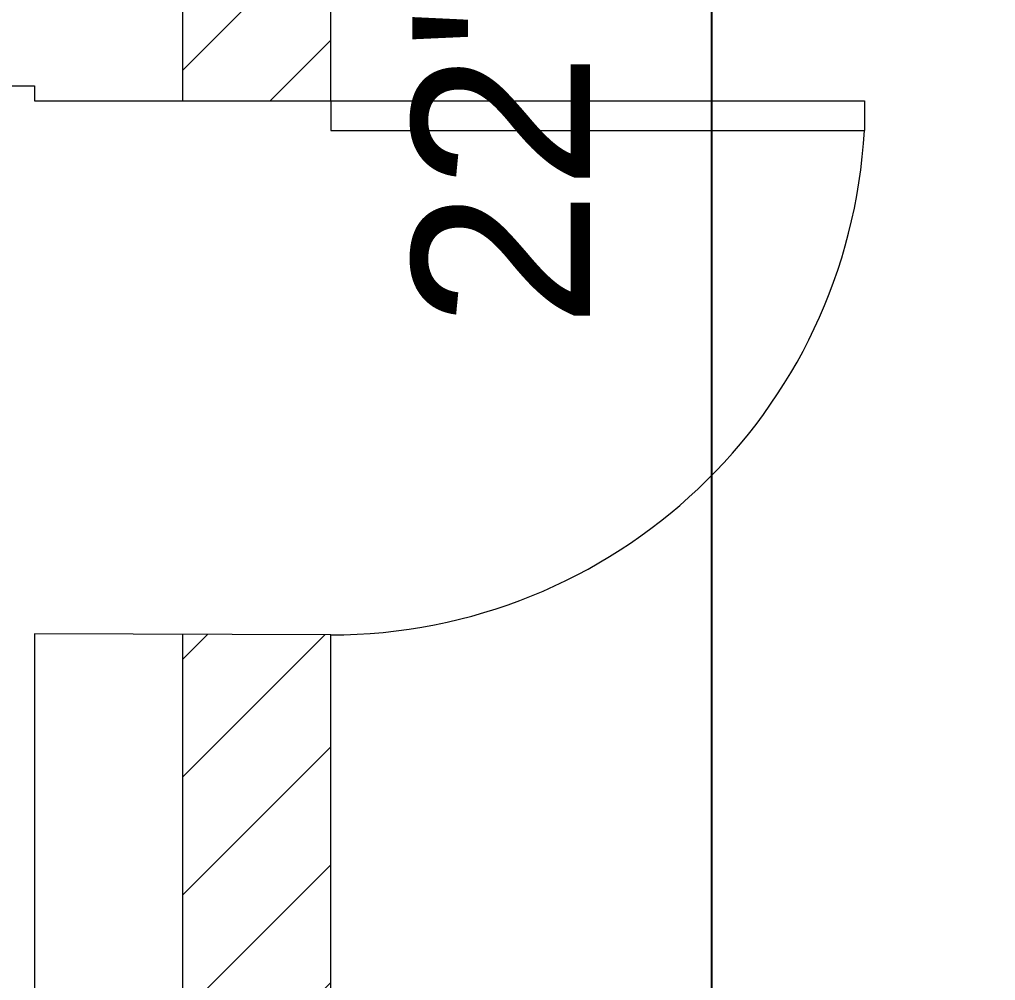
# Model space of a CAD drawing. Header units: inches. Extents: x 1913 to 24953, y -2945 to 1064.
# Drawn here: x 18538 to 18603.8, y -143 to -78.1 of the extents above; entities that cross this region are included whole.
import ezdxf

# ---------------------------------------------------------------- set-up
doc = ezdxf.new("R2010")
doc.units = ezdxf.units.IN
doc.header["$MEASUREMENT"] = 0
for name, color, linetype, lineweight in [('A-ANNO-DIMS', 211, 'Continuous', 9), ('A-DOOR', 31, 'Continuous', 13), ('A-WALL', 113, 'Continuous', 13)]:
    doc.layers.add(name, color=color, linetype=linetype, lineweight=lineweight)
doc.styles.add('Arial', font='arial.ttf', dxfattribs={"height": 12})
doc.dimstyles.new('Linear_-_3_32__Arial', dxfattribs={"dimscale": 12, "dimtxt": 12.243113, "dimasz": 1.333333, "dimexe": 1, "dimexo": 0.666667, "dimgap": 0.666667, "dimtad": 1, "dimdec": 5, "dimrnd": 0.03125, "dimzin": 1, "dimdsep": 46, "dimlunit": 4, "dimtxsty": 'Arial', "dimblk1": 'OBLIQUE', "dimblk2": 'OBLIQUE', "dimsah": 1, "dimcen": 0.09, "dimdle": 1, "dimazin": 0, "dimtfac": 1, "dimtdec": 4, "dimtix": 1, "dimtmove": 0, "dimatfit": 3, "dimfxl": 1, "dimtvp": 1, "dimtfill": 1, "dimfrac": 2, "dimtolj": 1, "dimtzin": 0, "dimarcsym": 2})

# ---------------------------------------------------------------- blocks, each defined once
blk = doc.blocks.new('Single-Flush - 36_ x 80_-431225-FloorPlan')
at = {"layer": 'A-DOOR', "lineweight": 20}
for p, q in [((16, -5), (16, -41.011)), ((18, -5), (16, -5)), ((18, -5), (18, -41.011)), ((18, -41.011), (16, -41.011))]:
    blk.add_line(p, q, dxfattribs=at)
at = {"layer": 'A-DOOR', "lineweight": 9}
blk.add_arc((18, -5), 36.067, 180, 266.82115, dxfattribs=at)
blk = doc.blocks.new('_Oblique')
at = {"color": 0, "linetype": 'ByBlock', "lineweight": -2}
blk.add_line((-0.5, -0.5), (0.5, 0.5), dxfattribs=at)
blk = doc.blocks.new('*D457')
at = {"layer": 'A-ANNO-DIMS', "color": 0, "lineweight": -2, "transparency": 16777216}
for p, q in [((18584.677, -221.581), (18584.677, 66.419)), ((18569.364, 54.419), (18596.677, 54.419)), ((18551.966, -209.581), (18596.677, -209.581))]:
    blk.add_line(p, q, dxfattribs=at)
at = {"layer": 'Defpoints', "color": 0, "lineweight": 0, "transparency": 16777216}
for p in [(18561.364, 54.419), (18584.677, 54.419), (18543.966, -209.581)]:
    blk.add_point(p, dxfattribs=at)
at = {"layer": 'A-ANNO-DIMS', "color": 0, "lineweight": -2, "transparency": 16777216, "xscale": 16, "yscale": 16, "zscale": 16}
for p, rotation in [((18584.677, 54.419), 90), ((18584.677, -209.581), 270)]:
    blk.add_blockref('_Oblique', p, dxfattribs=dict(at, rotation=rotation))
at = {"layer": 'A-ANNO-DIMS', "color": 0, "lineweight": 0, "transparency": 16777216, "insert": (18570.55, -77.581), "char_height": 12, "width": 62.38337, "attachment_point": 5, "rotation": 90, "style": 'Arial'}
blk.add_mtext('\\A1;22\'-0"', dxfattribs=at)

msp = doc.modelspace()

# ---------------------------------------------------------------- hatches: boundary and pattern name
at = {"lineweight": 0, "ltscale": 0.5}
h = msp.add_hatch(dxfattribs=at)
h.set_pattern_fill('ANSI31', color=256, scale=45)
h.paths.add_polyline_path([(19014.966293, -146.091582), (19014.966293, 119.418663), (19004.966293, 119.418663), (19004.966293, -141.428506), (18918.136341, -214.287487), (18634.966293, -214.287487), (18634.966293, -119.581337), (18624.966293, -119.581337), (18624.966293, -224.287487), (18921.776043, -224.287487)])
h.paths.add_polyline_path([(18634.966293, 49.418663), (18610.966293, 49.418663), (18610.966293, 39.418663), (18624.966293, 39.418663), (18624.966293, -35.581337), (18634.966293, -35.581337)])
h.paths.add_polyline_path([(18558.966293, 39.418663), (18574.899701, 39.418663), (18574.932997, 49.418663), (18548.966293, 49.418663), (18548.966293, -14.581337), (18558.966293, -14.581337)])
h.paths.add_polyline_path([(18558.966293, -50.581337), (18548.966293, -50.581337), (18548.966293, -83.581337), (18558.966293, -83.581337)])
h.paths.add_polyline_path([(18558.966293, -119.647929), (18548.966293, -119.614633), (18548.966293, -214.581337), (18469.966293, -214.581337), (18469.966293, -224.581337), (18558.966293, -224.581337)])
h.paths.add_polyline_path([(18469.966293, -214.581337), (18449.966293, -214.581337), (18449.966293, -224.581337), (18469.966293, -224.581337)])
h.paths.add_polyline_path([(18449.966293, -1663.081337), (18146.466293, -1663.081337), (18146.466293, -1658.581337), (18136.466293, -1658.581337), (18136.466293, -1673.081337), (18449.966293, -1673.081337)])
h.paths.add_polyline_path([(18469.966293, -1663.081337), (18449.966293, -1663.081337), (18449.966293, -1673.081337), (18469.966293, -1673.081337)])
h.paths.add_polyline_path([(19839.466293, -1419.581337), (19829.466293, -1419.581337), (19829.466293, -1481.581435), (19839.466293, -1481.581435)])
h.paths.add_polyline_path([(19839.466293, -1399.581337), (19829.466293, -1399.581337), (19829.466293, -1419.581337), (19839.466293, -1419.581337)])
h.paths.add_polyline_path([(19839.466293, -1241.581337), (19829.466293, -1241.581337), (19829.466293, -1399.581337), (19839.466293, -1399.581337)])
h.paths.add_polyline_path([(19839.466293, -167.581337), (19829.466293, -167.581337), (19829.466293, -211.581337), (19839.466293, -211.581337)])
h.paths.add_polyline_path([(19839.466293, -211.581337), (19829.466293, -211.581337), (19829.466293, -231.581337), (19839.466293, -231.581337)])
h.paths.add_polyline_path([(19839.466293, -231.581337), (19829.466293, -231.581337), (19829.466293, -312.581337), (19839.466293, -312.581337)])
h.paths.add_polyline_path([(19839.466293, -312.581337), (19829.466293, -312.581337), (19829.466293, -322.581337), (19839.466293, -322.581337)])
h.paths.add_polyline_path([(19839.466293, -322.581337), (19829.466293, -322.581337), (19829.466293, -427.581337), (19839.466293, -427.581337)])
h.paths.add_polyline_path([(19839.466293, -427.581337), (19829.466293, -427.581337), (19829.466293, -447.581337), (19839.466293, -447.581337)])
h.paths.add_polyline_path([(19750.427362, -296.010857), (19836.402805, -296.010857), (19836.402805, -279.525182), (19750.427362, -279.525182)], flags=9)

# ---------------------------------------------------------------- linework, layer by layer
at = {"layer": 'A-WALL', "lineweight": 0}
for p, q in [((18548.966293, -50.581337), (18548.966293, -83.581337)), ((18558.966293, -83.581337), (18558.966293, -50.581337)), ((18464.966293, -82.581337), (18538.966293, -82.581337)), ((18538.966293, -82.581337), (18538.966293, -83.581337)), ((18538.966293, -83.581337), (18558.966293, -83.581337)), ((18558.966293, -119.647929), (18538.966293, -119.581337)), ((18538.966293, -119.581337), (18538.966293, -204.581337)), ((18548.966293, -119.614633), (18548.966293, -214.581337)), ((18558.966293, -224.581337), (18558.966293, -119.647929))]:
    msp.add_line(p, q, dxfattribs=at)

# ---------------------------------------------------------------- block references
at = {"layer": 'A-DOOR', "lineweight": 0, "rotation": 89.99999999999962}
msp.add_blockref('Single-Flush - 36_ x 80_-431225-FloorPlan', (18553.966293, -101.581337), dxfattribs=at)

# ---------------------------------------------------------------- dimensions: what is measured, and where the dimension line sits
at = {"layer": 'A-ANNO-DIMS', "color": 1, "lineweight": 0}
dim = msp.add_linear_dim(base=(18584.677229, 54.418663), p1=(18543.966293, -209.581337), p2=(18561.36352, 54.418663), angle=90, dimstyle='Linear_-_3_32__Arial', override={"dimpost": '<>', "dimfxl": 60, "dimtfill": 0}, dxfattribs=at)
dim.commit()
dim.dimension.update_dxf_attribs({"geometry": '*D457', "text_midpoint": (18570.550353, -77.581337)})

doc.saveas('drawing.dxf')
